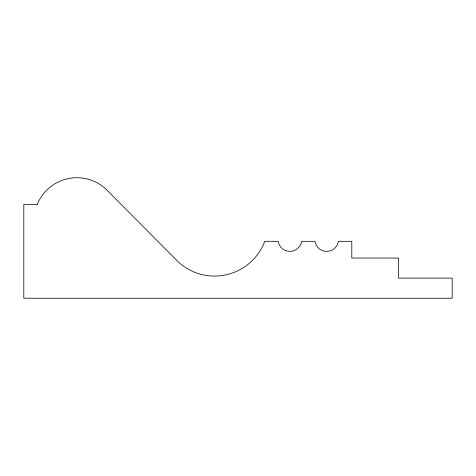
<?xml version="1.0" encoding="UTF-8"?>
<svg xmlns="http://www.w3.org/2000/svg" width="476" height="476" viewBox="0 0 476 476"><rect width="100%" height="100%" fill="white"/><g stroke="black" fill="none" stroke-linecap="round" stroke-linejoin="round"><path stroke-width="0.71" d="M37.188 204.496L23.8 204.496L23.8 298.208L452.2 298.208L452.2 278.127L398.65 278.127L398.65 258.046L351.794 258.046L351.794 241.308L338.406 241.308A11.852 11.852 0 0 1 314.975 241.308L301.594 241.308A11.852 11.852 0 0 1 278.162 241.308L264.775 241.308A53.663 53.663 0 0 1 178.286 261.943L105.856 189.026A42.792 42.792 0 0 0 37.188 204.496"/></g></svg>
